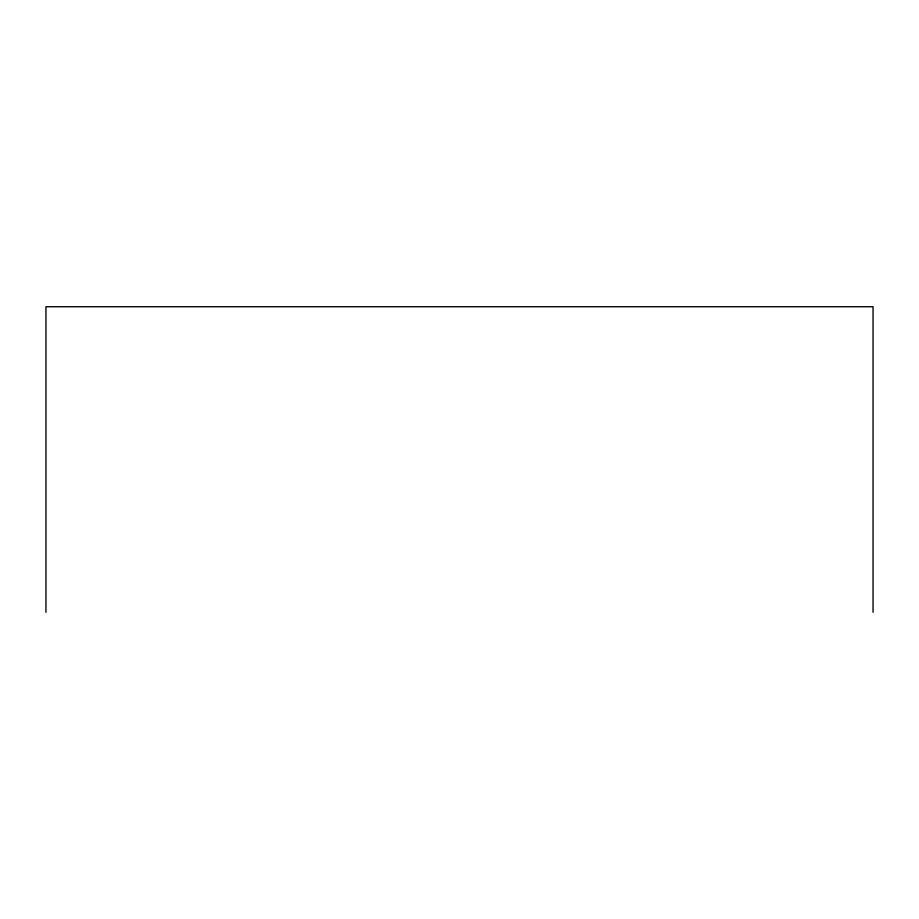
<?xml version="1.0" encoding="UTF-8"?>
<svg xmlns="http://www.w3.org/2000/svg" width="919" height="919" viewBox="0 0 919 919"><rect width="100%" height="100%" fill="white"/><g stroke="black" fill="none" stroke-linecap="round" stroke-linejoin="round"><path stroke-width="1.38" d="M873.05 612.261L873.05 306.739L45.95 306.739L45.95 612.261"/></g></svg>
